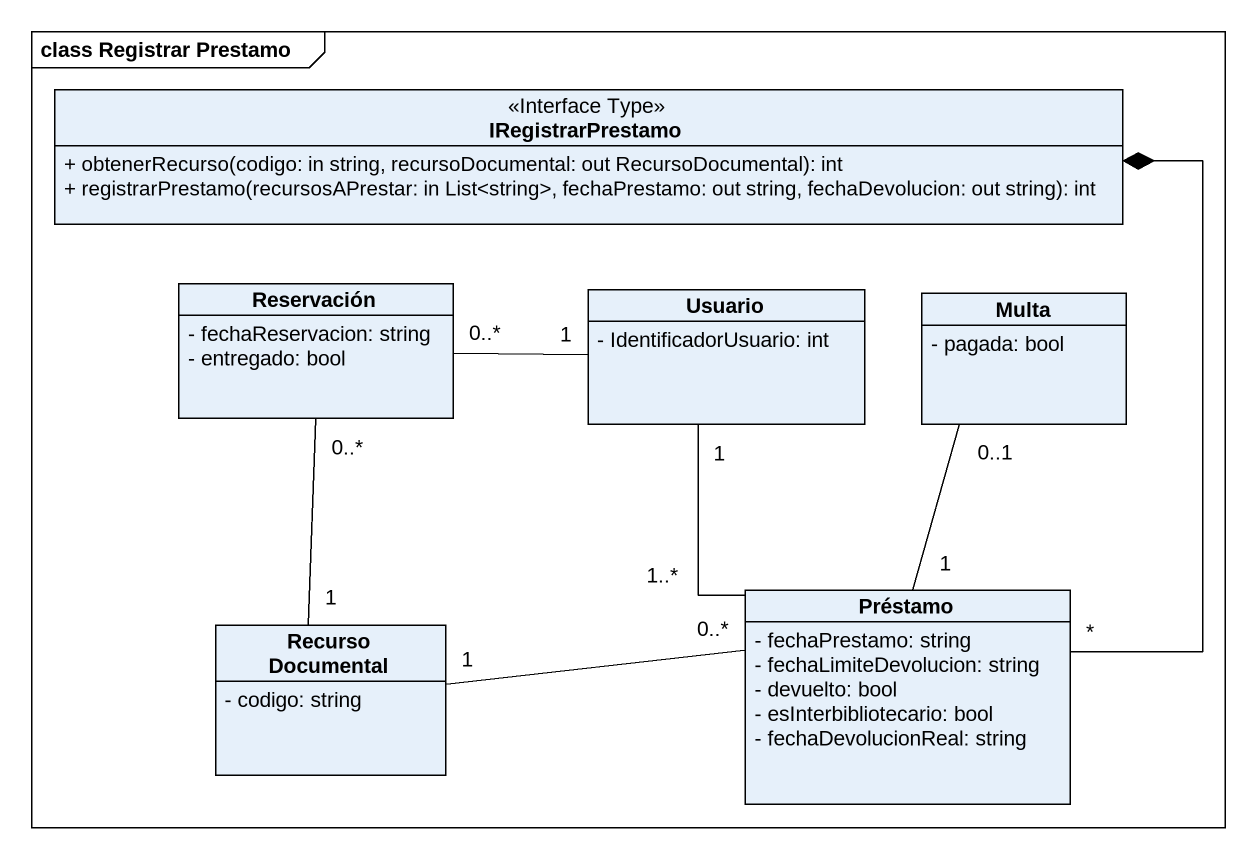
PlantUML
@startuml
mainframe class Registrar Prestamo
hide circle
hide empty members
skinparam classAttributeIconSize 0
class IRegistrarPrestamo <<Interface Type>> {
  + obtenerRecurso(codigo: in string, recursoDocumental: out RecursoDocumental): int
  + registrarPrestamo(recursosAPrestar: in List<string>, fechaPrestamo: out string, fechaDevolucion: out string): int
}
class Reservación {
  - fechaReservacion: string
  - entregado: bool
}
class Usuario {
  - IdentificadorUsuario: int
}
class Multa {
  - pagada: bool
}
class Préstamo {
  - fechaPrestamo: string
  - fechaLimiteDevolucion: string
  - devuelto: bool
  - esInterbibliotecario: bool
  - fechaDevolucionReal: string
}
class "Recurso Documental" as Recurso_Documental {
  - codigo: string
}
Reservación "0..*" -right- "1" Usuario
Reservación "0..*" -- "1" Recurso_Documental
Usuario "1" -- "1..*" Préstamo
Préstamo "*" -up-* IRegistrarPrestamo
Préstamo "1" -up- "0..1" Multa
Recurso_Documental "1" -right- "0..*" Préstamo
@enduml
